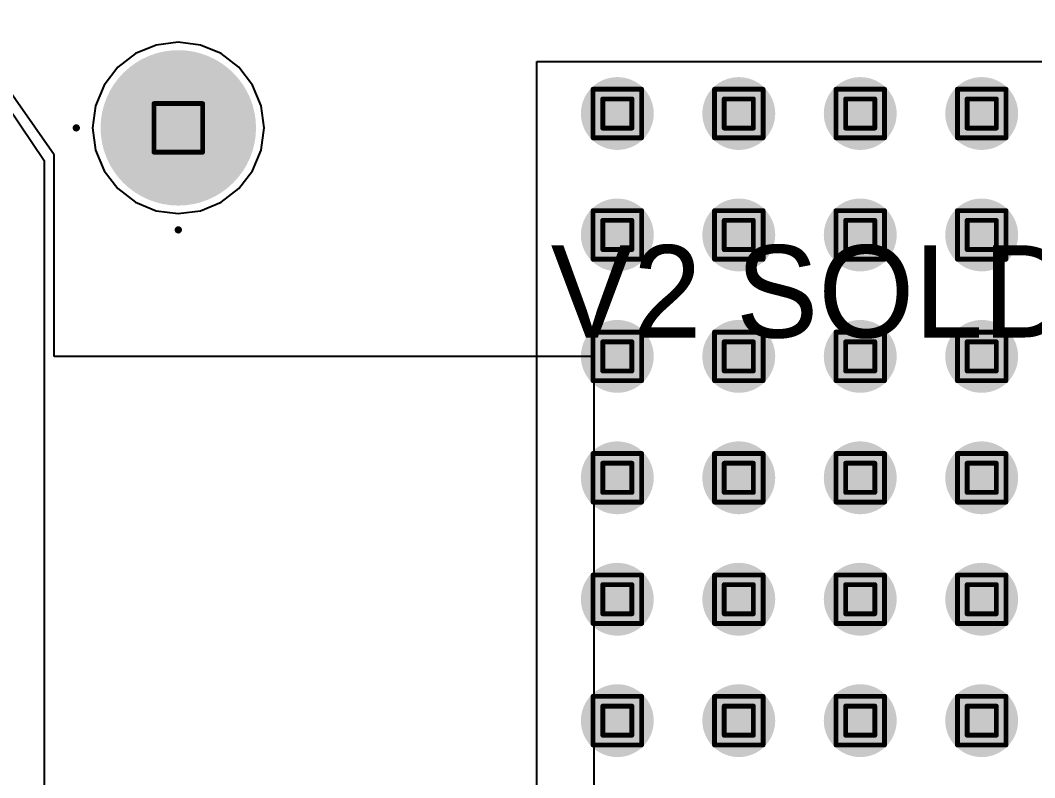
# Model space of a CAD drawing. Header units: millimetres. Extents: x -0.89 to 0.88, y -1.01 to 1.57.
# Drawn here: x 0.1979 to 0.6156, y -0.6426 to -0.3307 of the extents above; entities that cross this region are included whole.
import ezdxf

# ---------------------------------------------------------------- set-up
doc = ezdxf.new("R2010")
doc.units = ezdxf.units.MM
doc.header["$MEASUREMENT"] = 0
for name, color, linetype in [('BottomLayer', 5, 'Continuous'), ('DrillDrawing', 1, 'Continuous'), ('Mechanical9', 56, 'Continuous'), ('MultiLayer', 9, 'Continuous'), ('PadHoleLayer', 156, 'Continuous'), ('TopLayer', 1, 'Continuous'), ('TopOverlay', 2, 'Continuous'), ('TopSolder', 216, 'Continuous'), ('ViaHoleLayer', 16, 'Continuous')]:
    doc.layers.add(name, color=color, linetype=linetype)

msp = doc.modelspace()

# ---------------------------------------------------------------- linework, layer by layer
at = {"layer": 'BottomLayer'}
for p, q in [((0.25386, -0.3409), (0.24535, -0.34443)), ((0.263, -0.3397), (0.25386, -0.3409)), ((0.27214, -0.3409), (0.263, -0.3397)), ((0.28065, -0.34443), (0.27214, -0.3409)), ((0.24535, -0.34443), (0.23804, -0.35004)), ((0.28796, -0.35004), (0.28065, -0.34443)), ((0.23804, -0.35004), (0.23243, -0.35735)), ((0.29357, -0.35735), (0.28796, -0.35004)), ((0.23243, -0.35735), (0.2289, -0.36586)), ((0.2971, -0.36586), (0.29357, -0.35735)), ((0.2289, -0.36586), (0.2277, -0.375)), ((0.2983, -0.375), (0.2971, -0.36586)), ((0.2277, -0.375), (0.2289, -0.38414)), ((0.2971, -0.38414), (0.2983, -0.375)), ((0.2289, -0.38414), (0.23243, -0.39265)), ((0.29357, -0.39265), (0.2971, -0.38414)), ((0.23243, -0.39265), (0.23804, -0.39996)), ((0.28796, -0.39996), (0.29357, -0.39265)), ((0.23804, -0.39996), (0.24535, -0.40557)), ((0.28065, -0.40557), (0.28796, -0.39996)), ((0.24535, -0.40557), (0.25386, -0.4091)), ((0.25386, -0.4091), (0.263, -0.4103)), ((0.263, -0.4103), (0.27214, -0.4091)), ((0.27214, -0.4091), (0.28065, -0.40557))]:
    msp.add_line(p, q, dxfattribs=at)
for points, const_width in [([(0.247, -0.375, 1), (0.279, -0.375, 1)], 0.032), ([(0.43623, -0.36909, 1), (0.45123, -0.36909, 1)], 0.015), ([(0.48623, -0.36909, 1), (0.50123, -0.36909, 1)], 0.015), ([(0.53623, -0.36909, 1), (0.55123, -0.36909, 1)], 0.015), ([(0.58623, -0.36909, 1), (0.60123, -0.36909, 1)], 0.015), ([(0.43623, -0.41909, 1), (0.45123, -0.41909, 1)], 0.015), ([(0.48623, -0.41909, 1), (0.50123, -0.41909, 1)], 0.015), ([(0.53623, -0.41909, 1), (0.55123, -0.41909, 1)], 0.015), ([(0.58623, -0.41909, 1), (0.60123, -0.41909, 1)], 0.015), ([(0.43623, -0.46909, 1), (0.45123, -0.46909, 1)], 0.015), ([(0.48623, -0.46909, 1), (0.50123, -0.46909, 1)], 0.015), ([(0.53623, -0.46909, 1), (0.55123, -0.46909, 1)], 0.015), ([(0.58623, -0.46909, 1), (0.60123, -0.46909, 1)], 0.015), ([(0.43623, -0.51909, 1), (0.45123, -0.51909, 1)], 0.015), ([(0.48623, -0.51909, 1), (0.50123, -0.51909, 1)], 0.015), ([(0.53623, -0.51909, 1), (0.55123, -0.51909, 1)], 0.015), ([(0.58623, -0.51909, 1), (0.60123, -0.51909, 1)], 0.015), ([(0.43623, -0.56909, 1), (0.45123, -0.56909, 1)], 0.015), ([(0.48623, -0.56909, 1), (0.50123, -0.56909, 1)], 0.015), ([(0.53623, -0.56909, 1), (0.55123, -0.56909, 1)], 0.015), ([(0.58623, -0.56909, 1), (0.60123, -0.56909, 1)], 0.015), ([(0.43623, -0.61909, 1), (0.45123, -0.61909, 1)], 0.015), ([(0.48623, -0.61909, 1), (0.50123, -0.61909, 1)], 0.015), ([(0.53623, -0.61909, 1), (0.55123, -0.61909, 1)], 0.015), ([(0.58623, -0.61909, 1), (0.60123, -0.61909, 1)], 0.015)]:
    msp.add_lwpolyline(points, format="xyb", close=True, dxfattribs=dict(at, const_width=const_width))
at = {"layer": 'DrillDrawing', "const_width": 0.002}
for points in [[(0.43373, -0.35909), (0.45373, -0.35909)], [(0.43373, -0.37909), (0.43373, -0.35909)], [(0.45373, -0.37909), (0.45373, -0.35909)], [(0.48373, -0.35909), (0.50373, -0.35909)], [(0.48373, -0.37909), (0.48373, -0.35909)], [(0.50373, -0.37909), (0.50373, -0.35909)], [(0.53373, -0.35909), (0.55373, -0.35909)], [(0.53373, -0.37909), (0.53373, -0.35909)], [(0.55373, -0.37909), (0.55373, -0.35909)], [(0.58373, -0.35909), (0.60373, -0.35909)], [(0.58373, -0.37909), (0.58373, -0.35909)], [(0.60373, -0.37909), (0.60373, -0.35909)], [(0.43773, -0.36309), (0.44973, -0.36309)], [(0.43773, -0.37509), (0.43773, -0.36309)], [(0.44973, -0.37509), (0.44973, -0.36309)], [(0.48773, -0.36309), (0.49973, -0.36309)], [(0.48773, -0.37509), (0.48773, -0.36309)], [(0.49973, -0.37509), (0.49973, -0.36309)], [(0.53773, -0.36309), (0.54973, -0.36309)], [(0.53773, -0.37509), (0.53773, -0.36309)], [(0.54973, -0.37509), (0.54973, -0.36309)], [(0.58773, -0.36309), (0.59973, -0.36309)], [(0.58773, -0.37509), (0.58773, -0.36309)], [(0.59973, -0.37509), (0.59973, -0.36309)], [(0.253, -0.365), (0.273, -0.365)], [(0.253, -0.385), (0.253, -0.365)], [(0.273, -0.385), (0.273, -0.365)], [(0.43773, -0.37509), (0.44973, -0.37509)], [(0.48773, -0.37509), (0.49973, -0.37509)], [(0.53773, -0.37509), (0.54973, -0.37509)], [(0.58773, -0.37509), (0.59973, -0.37509)], [(0.43373, -0.37909), (0.45373, -0.37909)], [(0.48373, -0.37909), (0.50373, -0.37909)], [(0.53373, -0.37909), (0.55373, -0.37909)], [(0.58373, -0.37909), (0.60373, -0.37909)], [(0.253, -0.385), (0.273, -0.385)], [(0.43373, -0.40909), (0.45373, -0.40909)], [(0.43373, -0.42909), (0.43373, -0.40909)], [(0.45373, -0.42909), (0.45373, -0.40909)], [(0.48373, -0.40909), (0.50373, -0.40909)], [(0.48373, -0.42909), (0.48373, -0.40909)], [(0.50373, -0.42909), (0.50373, -0.40909)], [(0.53373, -0.40909), (0.55373, -0.40909)], [(0.53373, -0.42909), (0.53373, -0.40909)], [(0.55373, -0.42909), (0.55373, -0.40909)], [(0.58373, -0.40909), (0.60373, -0.40909)], [(0.58373, -0.42909), (0.58373, -0.40909)], [(0.60373, -0.42909), (0.60373, -0.40909)], [(0.43773, -0.41309), (0.44973, -0.41309)], [(0.43773, -0.42509), (0.43773, -0.41309)], [(0.44973, -0.42509), (0.44973, -0.41309)], [(0.48773, -0.41309), (0.49973, -0.41309)], [(0.48773, -0.42509), (0.48773, -0.41309)], [(0.49973, -0.42509), (0.49973, -0.41309)], [(0.53773, -0.41309), (0.54973, -0.41309)], [(0.53773, -0.42509), (0.53773, -0.41309)], [(0.54973, -0.42509), (0.54973, -0.41309)], [(0.58773, -0.41309), (0.59973, -0.41309)], [(0.58773, -0.42509), (0.58773, -0.41309)], [(0.59973, -0.42509), (0.59973, -0.41309)], [(0.43773, -0.42509), (0.44973, -0.42509)], [(0.48773, -0.42509), (0.49973, -0.42509)], [(0.53773, -0.42509), (0.54973, -0.42509)], [(0.58773, -0.42509), (0.59973, -0.42509)], [(0.43373, -0.42909), (0.45373, -0.42909)], [(0.48373, -0.42909), (0.50373, -0.42909)], [(0.53373, -0.42909), (0.55373, -0.42909)], [(0.58373, -0.42909), (0.60373, -0.42909)], [(0.43373, -0.45909), (0.45373, -0.45909)], [(0.43373, -0.47909), (0.43373, -0.45909)], [(0.45373, -0.47909), (0.45373, -0.45909)], [(0.48373, -0.45909), (0.50373, -0.45909)], [(0.48373, -0.47909), (0.48373, -0.45909)], [(0.50373, -0.47909), (0.50373, -0.45909)], [(0.53373, -0.45909), (0.55373, -0.45909)], [(0.53373, -0.47909), (0.53373, -0.45909)], [(0.55373, -0.47909), (0.55373, -0.45909)], [(0.58373, -0.45909), (0.60373, -0.45909)], [(0.58373, -0.47909), (0.58373, -0.45909)], [(0.60373, -0.47909), (0.60373, -0.45909)], [(0.43773, -0.46309), (0.44973, -0.46309)], [(0.43773, -0.47509), (0.43773, -0.46309)], [(0.44973, -0.47509), (0.44973, -0.46309)], [(0.48773, -0.46309), (0.49973, -0.46309)], [(0.48773, -0.47509), (0.48773, -0.46309)], [(0.49973, -0.47509), (0.49973, -0.46309)], [(0.53773, -0.46309), (0.54973, -0.46309)], [(0.53773, -0.47509), (0.53773, -0.46309)], [(0.54973, -0.47509), (0.54973, -0.46309)], [(0.58773, -0.46309), (0.59973, -0.46309)], [(0.58773, -0.47509), (0.58773, -0.46309)], [(0.59973, -0.47509), (0.59973, -0.46309)], [(0.43773, -0.47509), (0.44973, -0.47509)], [(0.48773, -0.47509), (0.49973, -0.47509)], [(0.53773, -0.47509), (0.54973, -0.47509)], [(0.58773, -0.47509), (0.59973, -0.47509)], [(0.43373, -0.47909), (0.45373, -0.47909)], [(0.48373, -0.47909), (0.50373, -0.47909)], [(0.53373, -0.47909), (0.55373, -0.47909)], [(0.58373, -0.47909), (0.60373, -0.47909)], [(0.43373, -0.50909), (0.45373, -0.50909)], [(0.43373, -0.52909), (0.43373, -0.50909)], [(0.45373, -0.52909), (0.45373, -0.50909)], [(0.48373, -0.50909), (0.50373, -0.50909)], [(0.48373, -0.52909), (0.48373, -0.50909)], [(0.50373, -0.52909), (0.50373, -0.50909)], [(0.53373, -0.50909), (0.55373, -0.50909)], [(0.53373, -0.52909), (0.53373, -0.50909)], [(0.55373, -0.52909), (0.55373, -0.50909)], [(0.58373, -0.50909), (0.60373, -0.50909)], [(0.58373, -0.52909), (0.58373, -0.50909)], [(0.60373, -0.52909), (0.60373, -0.50909)], [(0.43773, -0.51309), (0.44973, -0.51309)], [(0.43773, -0.52509), (0.43773, -0.51309)], [(0.44973, -0.52509), (0.44973, -0.51309)], [(0.48773, -0.51309), (0.49973, -0.51309)], [(0.48773, -0.52509), (0.48773, -0.51309)], [(0.49973, -0.52509), (0.49973, -0.51309)], [(0.53773, -0.51309), (0.54973, -0.51309)], [(0.53773, -0.52509), (0.53773, -0.51309)], [(0.54973, -0.52509), (0.54973, -0.51309)], [(0.58773, -0.51309), (0.59973, -0.51309)], [(0.58773, -0.52509), (0.58773, -0.51309)], [(0.59973, -0.52509), (0.59973, -0.51309)], [(0.43773, -0.52509), (0.44973, -0.52509)], [(0.48773, -0.52509), (0.49973, -0.52509)], [(0.53773, -0.52509), (0.54973, -0.52509)], [(0.58773, -0.52509), (0.59973, -0.52509)], [(0.43373, -0.52909), (0.45373, -0.52909)], [(0.48373, -0.52909), (0.50373, -0.52909)], [(0.53373, -0.52909), (0.55373, -0.52909)], [(0.58373, -0.52909), (0.60373, -0.52909)], [(0.43373, -0.55909), (0.45373, -0.55909)], [(0.43373, -0.57909), (0.43373, -0.55909)], [(0.45373, -0.57909), (0.45373, -0.55909)], [(0.48373, -0.55909), (0.50373, -0.55909)], [(0.48373, -0.57909), (0.48373, -0.55909)], [(0.50373, -0.57909), (0.50373, -0.55909)], [(0.53373, -0.55909), (0.55373, -0.55909)], [(0.53373, -0.57909), (0.53373, -0.55909)], [(0.55373, -0.57909), (0.55373, -0.55909)], [(0.58373, -0.55909), (0.60373, -0.55909)], [(0.58373, -0.57909), (0.58373, -0.55909)], [(0.60373, -0.57909), (0.60373, -0.55909)], [(0.43773, -0.56309), (0.44973, -0.56309)], [(0.43773, -0.57509), (0.43773, -0.56309)], [(0.44973, -0.57509), (0.44973, -0.56309)], [(0.48773, -0.56309), (0.49973, -0.56309)], [(0.48773, -0.57509), (0.48773, -0.56309)], [(0.49973, -0.57509), (0.49973, -0.56309)], [(0.53773, -0.56309), (0.54973, -0.56309)], [(0.53773, -0.57509), (0.53773, -0.56309)], [(0.54973, -0.57509), (0.54973, -0.56309)], [(0.58773, -0.56309), (0.59973, -0.56309)], [(0.58773, -0.57509), (0.58773, -0.56309)], [(0.59973, -0.57509), (0.59973, -0.56309)], [(0.43773, -0.57509), (0.44973, -0.57509)], [(0.48773, -0.57509), (0.49973, -0.57509)], [(0.53773, -0.57509), (0.54973, -0.57509)], [(0.58773, -0.57509), (0.59973, -0.57509)], [(0.43373, -0.57909), (0.45373, -0.57909)], [(0.48373, -0.57909), (0.50373, -0.57909)], [(0.53373, -0.57909), (0.55373, -0.57909)], [(0.58373, -0.57909), (0.60373, -0.57909)], [(0.43373, -0.60909), (0.45373, -0.60909)], [(0.43373, -0.62909), (0.43373, -0.60909)], [(0.45373, -0.62909), (0.45373, -0.60909)], [(0.48373, -0.60909), (0.50373, -0.60909)], [(0.48373, -0.62909), (0.48373, -0.60909)], [(0.50373, -0.62909), (0.50373, -0.60909)], [(0.53373, -0.60909), (0.55373, -0.60909)], [(0.53373, -0.62909), (0.53373, -0.60909)], [(0.55373, -0.62909), (0.55373, -0.60909)], [(0.58373, -0.60909), (0.60373, -0.60909)], [(0.58373, -0.62909), (0.58373, -0.60909)], [(0.60373, -0.62909), (0.60373, -0.60909)], [(0.43773, -0.61309), (0.44973, -0.61309)], [(0.43773, -0.62509), (0.43773, -0.61309)], [(0.44973, -0.62509), (0.44973, -0.61309)], [(0.48773, -0.61309), (0.49973, -0.61309)], [(0.48773, -0.62509), (0.48773, -0.61309)], [(0.49973, -0.62509), (0.49973, -0.61309)], [(0.53773, -0.61309), (0.54973, -0.61309)], [(0.53773, -0.62509), (0.53773, -0.61309)], [(0.54973, -0.62509), (0.54973, -0.61309)], [(0.58773, -0.61309), (0.59973, -0.61309)], [(0.58773, -0.62509), (0.58773, -0.61309)], [(0.59973, -0.62509), (0.59973, -0.61309)], [(0.43773, -0.62509), (0.44973, -0.62509)], [(0.48773, -0.62509), (0.49973, -0.62509)], [(0.53773, -0.62509), (0.54973, -0.62509)], [(0.58773, -0.62509), (0.59973, -0.62509)], [(0.43373, -0.62909), (0.45373, -0.62909)], [(0.48373, -0.62909), (0.50373, -0.62909)], [(0.53373, -0.62909), (0.55373, -0.62909)], [(0.58373, -0.62909), (0.60373, -0.62909)]]:
    msp.add_lwpolyline(points, dxfattribs=at)
at = {"layer": 'DrillDrawing', "const_width": 0.001}
for points in [[(0.43323, -0.35909, 1), (0.43423, -0.35909, 1)], [(0.43323, -0.35909, 1), (0.43423, -0.35909, 1)], [(0.45323, -0.35909, 1), (0.45423, -0.35909, 1)], [(0.45323, -0.35909, 1), (0.45423, -0.35909, 1)], [(0.48323, -0.35909, 1), (0.48423, -0.35909, 1)], [(0.48323, -0.35909, 1), (0.48423, -0.35909, 1)], [(0.50323, -0.35909, 1), (0.50423, -0.35909, 1)], [(0.50323, -0.35909, 1), (0.50423, -0.35909, 1)], [(0.53323, -0.35909, 1), (0.53423, -0.35909, 1)], [(0.53323, -0.35909, 1), (0.53423, -0.35909, 1)], [(0.55323, -0.35909, 1), (0.55423, -0.35909, 1)], [(0.55323, -0.35909, 1), (0.55423, -0.35909, 1)], [(0.58323, -0.35909, 1), (0.58423, -0.35909, 1)], [(0.58323, -0.35909, 1), (0.58423, -0.35909, 1)], [(0.60323, -0.35909, 1), (0.60423, -0.35909, 1)], [(0.60323, -0.35909, 1), (0.60423, -0.35909, 1)], [(0.43723, -0.36309, 1), (0.43823, -0.36309, 1)], [(0.43723, -0.36309, 1), (0.43823, -0.36309, 1)], [(0.44923, -0.36309, 1), (0.45023, -0.36309, 1)], [(0.44923, -0.36309, 1), (0.45023, -0.36309, 1)], [(0.48723, -0.36309, 1), (0.48823, -0.36309, 1)], [(0.48723, -0.36309, 1), (0.48823, -0.36309, 1)], [(0.49923, -0.36309, 1), (0.50023, -0.36309, 1)], [(0.49923, -0.36309, 1), (0.50023, -0.36309, 1)], [(0.53723, -0.36309, 1), (0.53823, -0.36309, 1)], [(0.53723, -0.36309, 1), (0.53823, -0.36309, 1)], [(0.54923, -0.36309, 1), (0.55023, -0.36309, 1)], [(0.54923, -0.36309, 1), (0.55023, -0.36309, 1)], [(0.58723, -0.36309, 1), (0.58823, -0.36309, 1)], [(0.58723, -0.36309, 1), (0.58823, -0.36309, 1)], [(0.59923, -0.36309, 1), (0.60023, -0.36309, 1)], [(0.59923, -0.36309, 1), (0.60023, -0.36309, 1)], [(0.2525, -0.365, 1), (0.2535, -0.365, 1)], [(0.2525, -0.365, 1), (0.2535, -0.365, 1)], [(0.2725, -0.365, 1), (0.2735, -0.365, 1)], [(0.2725, -0.365, 1), (0.2735, -0.365, 1)], [(0.43723, -0.37509, 1), (0.43823, -0.37509, 1)], [(0.43723, -0.37509, 1), (0.43823, -0.37509, 1)], [(0.44923, -0.37509, 1), (0.45023, -0.37509, 1)], [(0.44923, -0.37509, 1), (0.45023, -0.37509, 1)], [(0.48723, -0.37509, 1), (0.48823, -0.37509, 1)], [(0.48723, -0.37509, 1), (0.48823, -0.37509, 1)], [(0.49923, -0.37509, 1), (0.50023, -0.37509, 1)], [(0.49923, -0.37509, 1), (0.50023, -0.37509, 1)], [(0.53723, -0.37509, 1), (0.53823, -0.37509, 1)], [(0.53723, -0.37509, 1), (0.53823, -0.37509, 1)], [(0.54923, -0.37509, 1), (0.55023, -0.37509, 1)], [(0.54923, -0.37509, 1), (0.55023, -0.37509, 1)], [(0.58723, -0.37509, 1), (0.58823, -0.37509, 1)], [(0.58723, -0.37509, 1), (0.58823, -0.37509, 1)], [(0.59923, -0.37509, 1), (0.60023, -0.37509, 1)], [(0.59923, -0.37509, 1), (0.60023, -0.37509, 1)], [(0.43323, -0.37909, 1), (0.43423, -0.37909, 1)], [(0.43323, -0.37909, 1), (0.43423, -0.37909, 1)], [(0.45323, -0.37909, 1), (0.45423, -0.37909, 1)], [(0.45323, -0.37909, 1), (0.45423, -0.37909, 1)], [(0.48323, -0.37909, 1), (0.48423, -0.37909, 1)], [(0.48323, -0.37909, 1), (0.48423, -0.37909, 1)], [(0.50323, -0.37909, 1), (0.50423, -0.37909, 1)], [(0.50323, -0.37909, 1), (0.50423, -0.37909, 1)], [(0.53323, -0.37909, 1), (0.53423, -0.37909, 1)], [(0.53323, -0.37909, 1), (0.53423, -0.37909, 1)], [(0.55323, -0.37909, 1), (0.55423, -0.37909, 1)], [(0.55323, -0.37909, 1), (0.55423, -0.37909, 1)], [(0.58323, -0.37909, 1), (0.58423, -0.37909, 1)], [(0.58323, -0.37909, 1), (0.58423, -0.37909, 1)], [(0.60323, -0.37909, 1), (0.60423, -0.37909, 1)], [(0.60323, -0.37909, 1), (0.60423, -0.37909, 1)], [(0.2525, -0.385, 1), (0.2535, -0.385, 1)], [(0.2525, -0.385, 1), (0.2535, -0.385, 1)], [(0.2725, -0.385, 1), (0.2735, -0.385, 1)], [(0.2725, -0.385, 1), (0.2735, -0.385, 1)], [(0.43323, -0.40909, 1), (0.43423, -0.40909, 1)], [(0.43323, -0.40909, 1), (0.43423, -0.40909, 1)], [(0.45323, -0.40909, 1), (0.45423, -0.40909, 1)], [(0.45323, -0.40909, 1), (0.45423, -0.40909, 1)], [(0.48323, -0.40909, 1), (0.48423, -0.40909, 1)], [(0.48323, -0.40909, 1), (0.48423, -0.40909, 1)], [(0.50323, -0.40909, 1), (0.50423, -0.40909, 1)], [(0.50323, -0.40909, 1), (0.50423, -0.40909, 1)], [(0.53323, -0.40909, 1), (0.53423, -0.40909, 1)], [(0.53323, -0.40909, 1), (0.53423, -0.40909, 1)], [(0.55323, -0.40909, 1), (0.55423, -0.40909, 1)], [(0.55323, -0.40909, 1), (0.55423, -0.40909, 1)], [(0.58323, -0.40909, 1), (0.58423, -0.40909, 1)], [(0.58323, -0.40909, 1), (0.58423, -0.40909, 1)], [(0.60323, -0.40909, 1), (0.60423, -0.40909, 1)], [(0.60323, -0.40909, 1), (0.60423, -0.40909, 1)], [(0.43723, -0.41309, 1), (0.43823, -0.41309, 1)], [(0.43723, -0.41309, 1), (0.43823, -0.41309, 1)], [(0.44923, -0.41309, 1), (0.45023, -0.41309, 1)], [(0.44923, -0.41309, 1), (0.45023, -0.41309, 1)], [(0.48723, -0.41309, 1), (0.48823, -0.41309, 1)], [(0.48723, -0.41309, 1), (0.48823, -0.41309, 1)], [(0.49923, -0.41309, 1), (0.50023, -0.41309, 1)], [(0.49923, -0.41309, 1), (0.50023, -0.41309, 1)], [(0.53723, -0.41309, 1), (0.53823, -0.41309, 1)], [(0.53723, -0.41309, 1), (0.53823, -0.41309, 1)], [(0.54923, -0.41309, 1), (0.55023, -0.41309, 1)], [(0.54923, -0.41309, 1), (0.55023, -0.41309, 1)], [(0.58723, -0.41309, 1), (0.58823, -0.41309, 1)], [(0.58723, -0.41309, 1), (0.58823, -0.41309, 1)], [(0.59923, -0.41309, 1), (0.60023, -0.41309, 1)], [(0.59923, -0.41309, 1), (0.60023, -0.41309, 1)], [(0.43723, -0.42509, 1), (0.43823, -0.42509, 1)], [(0.43723, -0.42509, 1), (0.43823, -0.42509, 1)], [(0.44923, -0.42509, 1), (0.45023, -0.42509, 1)], [(0.44923, -0.42509, 1), (0.45023, -0.42509, 1)], [(0.48723, -0.42509, 1), (0.48823, -0.42509, 1)], [(0.48723, -0.42509, 1), (0.48823, -0.42509, 1)], [(0.49923, -0.42509, 1), (0.50023, -0.42509, 1)], [(0.49923, -0.42509, 1), (0.50023, -0.42509, 1)], [(0.53723, -0.42509, 1), (0.53823, -0.42509, 1)], [(0.53723, -0.42509, 1), (0.53823, -0.42509, 1)], [(0.54923, -0.42509, 1), (0.55023, -0.42509, 1)], [(0.54923, -0.42509, 1), (0.55023, -0.42509, 1)], [(0.58723, -0.42509, 1), (0.58823, -0.42509, 1)], [(0.58723, -0.42509, 1), (0.58823, -0.42509, 1)], [(0.59923, -0.42509, 1), (0.60023, -0.42509, 1)], [(0.59923, -0.42509, 1), (0.60023, -0.42509, 1)], [(0.43323, -0.42909, 1), (0.43423, -0.42909, 1)], [(0.43323, -0.42909, 1), (0.43423, -0.42909, 1)], [(0.45323, -0.42909, 1), (0.45423, -0.42909, 1)], [(0.45323, -0.42909, 1), (0.45423, -0.42909, 1)], [(0.48323, -0.42909, 1), (0.48423, -0.42909, 1)], [(0.48323, -0.42909, 1), (0.48423, -0.42909, 1)], [(0.50323, -0.42909, 1), (0.50423, -0.42909, 1)], [(0.50323, -0.42909, 1), (0.50423, -0.42909, 1)], [(0.53323, -0.42909, 1), (0.53423, -0.42909, 1)], [(0.53323, -0.42909, 1), (0.53423, -0.42909, 1)], [(0.55323, -0.42909, 1), (0.55423, -0.42909, 1)], [(0.55323, -0.42909, 1), (0.55423, -0.42909, 1)], [(0.58323, -0.42909, 1), (0.58423, -0.42909, 1)], [(0.58323, -0.42909, 1), (0.58423, -0.42909, 1)], [(0.60323, -0.42909, 1), (0.60423, -0.42909, 1)], [(0.60323, -0.42909, 1), (0.60423, -0.42909, 1)], [(0.43323, -0.45909, 1), (0.43423, -0.45909, 1)], [(0.43323, -0.45909, 1), (0.43423, -0.45909, 1)], [(0.45323, -0.45909, 1), (0.45423, -0.45909, 1)], [(0.45323, -0.45909, 1), (0.45423, -0.45909, 1)], [(0.48323, -0.45909, 1), (0.48423, -0.45909, 1)], [(0.48323, -0.45909, 1), (0.48423, -0.45909, 1)], [(0.50323, -0.45909, 1), (0.50423, -0.45909, 1)], [(0.50323, -0.45909, 1), (0.50423, -0.45909, 1)], [(0.53323, -0.45909, 1), (0.53423, -0.45909, 1)], [(0.53323, -0.45909, 1), (0.53423, -0.45909, 1)], [(0.55323, -0.45909, 1), (0.55423, -0.45909, 1)], [(0.55323, -0.45909, 1), (0.55423, -0.45909, 1)], [(0.58323, -0.45909, 1), (0.58423, -0.45909, 1)], [(0.58323, -0.45909, 1), (0.58423, -0.45909, 1)], [(0.60323, -0.45909, 1), (0.60423, -0.45909, 1)], [(0.60323, -0.45909, 1), (0.60423, -0.45909, 1)], [(0.43723, -0.46309, 1), (0.43823, -0.46309, 1)], [(0.43723, -0.46309, 1), (0.43823, -0.46309, 1)], [(0.44923, -0.46309, 1), (0.45023, -0.46309, 1)], [(0.44923, -0.46309, 1), (0.45023, -0.46309, 1)], [(0.48723, -0.46309, 1), (0.48823, -0.46309, 1)], [(0.48723, -0.46309, 1), (0.48823, -0.46309, 1)], [(0.49923, -0.46309, 1), (0.50023, -0.46309, 1)], [(0.49923, -0.46309, 1), (0.50023, -0.46309, 1)], [(0.53723, -0.46309, 1), (0.53823, -0.46309, 1)], [(0.53723, -0.46309, 1), (0.53823, -0.46309, 1)], [(0.54923, -0.46309, 1), (0.55023, -0.46309, 1)], [(0.54923, -0.46309, 1), (0.55023, -0.46309, 1)], [(0.58723, -0.46309, 1), (0.58823, -0.46309, 1)], [(0.58723, -0.46309, 1), (0.58823, -0.46309, 1)], [(0.59923, -0.46309, 1), (0.60023, -0.46309, 1)], [(0.59923, -0.46309, 1), (0.60023, -0.46309, 1)], [(0.43723, -0.47509, 1), (0.43823, -0.47509, 1)], [(0.43723, -0.47509, 1), (0.43823, -0.47509, 1)], [(0.44923, -0.47509, 1), (0.45023, -0.47509, 1)], [(0.44923, -0.47509, 1), (0.45023, -0.47509, 1)], [(0.48723, -0.47509, 1), (0.48823, -0.47509, 1)], [(0.48723, -0.47509, 1), (0.48823, -0.47509, 1)], [(0.49923, -0.47509, 1), (0.50023, -0.47509, 1)], [(0.49923, -0.47509, 1), (0.50023, -0.47509, 1)], [(0.53723, -0.47509, 1), (0.53823, -0.47509, 1)], [(0.53723, -0.47509, 1), (0.53823, -0.47509, 1)], [(0.54923, -0.47509, 1), (0.55023, -0.47509, 1)], [(0.54923, -0.47509, 1), (0.55023, -0.47509, 1)], [(0.58723, -0.47509, 1), (0.58823, -0.47509, 1)], [(0.58723, -0.47509, 1), (0.58823, -0.47509, 1)], [(0.59923, -0.47509, 1), (0.60023, -0.47509, 1)], [(0.59923, -0.47509, 1), (0.60023, -0.47509, 1)], [(0.43323, -0.47909, 1), (0.43423, -0.47909, 1)], [(0.43323, -0.47909, 1), (0.43423, -0.47909, 1)], [(0.45323, -0.47909, 1), (0.45423, -0.47909, 1)], [(0.45323, -0.47909, 1), (0.45423, -0.47909, 1)], [(0.48323, -0.47909, 1), (0.48423, -0.47909, 1)], [(0.48323, -0.47909, 1), (0.48423, -0.47909, 1)], [(0.50323, -0.47909, 1), (0.50423, -0.47909, 1)], [(0.50323, -0.47909, 1), (0.50423, -0.47909, 1)], [(0.53323, -0.47909, 1), (0.53423, -0.47909, 1)], [(0.53323, -0.47909, 1), (0.53423, -0.47909, 1)], [(0.55323, -0.47909, 1), (0.55423, -0.47909, 1)], [(0.55323, -0.47909, 1), (0.55423, -0.47909, 1)], [(0.58323, -0.47909, 1), (0.58423, -0.47909, 1)], [(0.58323, -0.47909, 1), (0.58423, -0.47909, 1)], [(0.60323, -0.47909, 1), (0.60423, -0.47909, 1)], [(0.60323, -0.47909, 1), (0.60423, -0.47909, 1)], [(0.43323, -0.50909, 1), (0.43423, -0.50909, 1)], [(0.43323, -0.50909, 1), (0.43423, -0.50909, 1)], [(0.45323, -0.50909, 1), (0.45423, -0.50909, 1)], [(0.45323, -0.50909, 1), (0.45423, -0.50909, 1)], [(0.48323, -0.50909, 1), (0.48423, -0.50909, 1)], [(0.48323, -0.50909, 1), (0.48423, -0.50909, 1)], [(0.50323, -0.50909, 1), (0.50423, -0.50909, 1)], [(0.50323, -0.50909, 1), (0.50423, -0.50909, 1)], [(0.53323, -0.50909, 1), (0.53423, -0.50909, 1)], [(0.53323, -0.50909, 1), (0.53423, -0.50909, 1)], [(0.55323, -0.50909, 1), (0.55423, -0.50909, 1)], [(0.55323, -0.50909, 1), (0.55423, -0.50909, 1)], [(0.58323, -0.50909, 1), (0.58423, -0.50909, 1)], [(0.58323, -0.50909, 1), (0.58423, -0.50909, 1)], [(0.60323, -0.50909, 1), (0.60423, -0.50909, 1)], [(0.60323, -0.50909, 1), (0.60423, -0.50909, 1)], [(0.43723, -0.51309, 1), (0.43823, -0.51309, 1)], [(0.43723, -0.51309, 1), (0.43823, -0.51309, 1)], [(0.44923, -0.51309, 1), (0.45023, -0.51309, 1)], [(0.44923, -0.51309, 1), (0.45023, -0.51309, 1)], [(0.48723, -0.51309, 1), (0.48823, -0.51309, 1)], [(0.48723, -0.51309, 1), (0.48823, -0.51309, 1)], [(0.49923, -0.51309, 1), (0.50023, -0.51309, 1)], [(0.49923, -0.51309, 1), (0.50023, -0.51309, 1)], [(0.53723, -0.51309, 1), (0.53823, -0.51309, 1)], [(0.53723, -0.51309, 1), (0.53823, -0.51309, 1)], [(0.54923, -0.51309, 1), (0.55023, -0.51309, 1)], [(0.54923, -0.51309, 1), (0.55023, -0.51309, 1)], [(0.58723, -0.51309, 1), (0.58823, -0.51309, 1)], [(0.58723, -0.51309, 1), (0.58823, -0.51309, 1)], [(0.59923, -0.51309, 1), (0.60023, -0.51309, 1)], [(0.59923, -0.51309, 1), (0.60023, -0.51309, 1)], [(0.43723, -0.52509, 1), (0.43823, -0.52509, 1)], [(0.43723, -0.52509, 1), (0.43823, -0.52509, 1)], [(0.44923, -0.52509, 1), (0.45023, -0.52509, 1)], [(0.44923, -0.52509, 1), (0.45023, -0.52509, 1)], [(0.48723, -0.52509, 1), (0.48823, -0.52509, 1)], [(0.48723, -0.52509, 1), (0.48823, -0.52509, 1)], [(0.49923, -0.52509, 1), (0.50023, -0.52509, 1)], [(0.49923, -0.52509, 1), (0.50023, -0.52509, 1)], [(0.53723, -0.52509, 1), (0.53823, -0.52509, 1)], [(0.53723, -0.52509, 1), (0.53823, -0.52509, 1)], [(0.54923, -0.52509, 1), (0.55023, -0.52509, 1)], [(0.54923, -0.52509, 1), (0.55023, -0.52509, 1)], [(0.58723, -0.52509, 1), (0.58823, -0.52509, 1)], [(0.58723, -0.52509, 1), (0.58823, -0.52509, 1)], [(0.59923, -0.52509, 1), (0.60023, -0.52509, 1)], [(0.59923, -0.52509, 1), (0.60023, -0.52509, 1)], [(0.43323, -0.52909, 1), (0.43423, -0.52909, 1)], [(0.43323, -0.52909, 1), (0.43423, -0.52909, 1)], [(0.45323, -0.52909, 1), (0.45423, -0.52909, 1)], [(0.45323, -0.52909, 1), (0.45423, -0.52909, 1)], [(0.48323, -0.52909, 1), (0.48423, -0.52909, 1)], [(0.48323, -0.52909, 1), (0.48423, -0.52909, 1)], [(0.50323, -0.52909, 1), (0.50423, -0.52909, 1)], [(0.50323, -0.52909, 1), (0.50423, -0.52909, 1)], [(0.53323, -0.52909, 1), (0.53423, -0.52909, 1)], [(0.53323, -0.52909, 1), (0.53423, -0.52909, 1)], [(0.55323, -0.52909, 1), (0.55423, -0.52909, 1)], [(0.55323, -0.52909, 1), (0.55423, -0.52909, 1)], [(0.58323, -0.52909, 1), (0.58423, -0.52909, 1)], [(0.58323, -0.52909, 1), (0.58423, -0.52909, 1)], [(0.60323, -0.52909, 1), (0.60423, -0.52909, 1)], [(0.60323, -0.52909, 1), (0.60423, -0.52909, 1)], [(0.43323, -0.55909, 1), (0.43423, -0.55909, 1)], [(0.43323, -0.55909, 1), (0.43423, -0.55909, 1)], [(0.45323, -0.55909, 1), (0.45423, -0.55909, 1)], [(0.45323, -0.55909, 1), (0.45423, -0.55909, 1)], [(0.48323, -0.55909, 1), (0.48423, -0.55909, 1)], [(0.48323, -0.55909, 1), (0.48423, -0.55909, 1)], [(0.50323, -0.55909, 1), (0.50423, -0.55909, 1)], [(0.50323, -0.55909, 1), (0.50423, -0.55909, 1)], [(0.53323, -0.55909, 1), (0.53423, -0.55909, 1)], [(0.53323, -0.55909, 1), (0.53423, -0.55909, 1)], [(0.55323, -0.55909, 1), (0.55423, -0.55909, 1)], [(0.55323, -0.55909, 1), (0.55423, -0.55909, 1)], [(0.58323, -0.55909, 1), (0.58423, -0.55909, 1)], [(0.58323, -0.55909, 1), (0.58423, -0.55909, 1)], [(0.60323, -0.55909, 1), (0.60423, -0.55909, 1)], [(0.60323, -0.55909, 1), (0.60423, -0.55909, 1)], [(0.43723, -0.56309, 1), (0.43823, -0.56309, 1)], [(0.43723, -0.56309, 1), (0.43823, -0.56309, 1)], [(0.44923, -0.56309, 1), (0.45023, -0.56309, 1)], [(0.44923, -0.56309, 1), (0.45023, -0.56309, 1)], [(0.48723, -0.56309, 1), (0.48823, -0.56309, 1)], [(0.48723, -0.56309, 1), (0.48823, -0.56309, 1)], [(0.49923, -0.56309, 1), (0.50023, -0.56309, 1)], [(0.49923, -0.56309, 1), (0.50023, -0.56309, 1)], [(0.53723, -0.56309, 1), (0.53823, -0.56309, 1)], [(0.53723, -0.56309, 1), (0.53823, -0.56309, 1)], [(0.54923, -0.56309, 1), (0.55023, -0.56309, 1)], [(0.54923, -0.56309, 1), (0.55023, -0.56309, 1)], [(0.58723, -0.56309, 1), (0.58823, -0.56309, 1)], [(0.58723, -0.56309, 1), (0.58823, -0.56309, 1)], [(0.59923, -0.56309, 1), (0.60023, -0.56309, 1)], [(0.59923, -0.56309, 1), (0.60023, -0.56309, 1)], [(0.43723, -0.57509, 1), (0.43823, -0.57509, 1)], [(0.43723, -0.57509, 1), (0.43823, -0.57509, 1)], [(0.44923, -0.57509, 1), (0.45023, -0.57509, 1)], [(0.44923, -0.57509, 1), (0.45023, -0.57509, 1)], [(0.48723, -0.57509, 1), (0.48823, -0.57509, 1)], [(0.48723, -0.57509, 1), (0.48823, -0.57509, 1)], [(0.49923, -0.57509, 1), (0.50023, -0.57509, 1)], [(0.49923, -0.57509, 1), (0.50023, -0.57509, 1)], [(0.53723, -0.57509, 1), (0.53823, -0.57509, 1)], [(0.53723, -0.57509, 1), (0.53823, -0.57509, 1)], [(0.54923, -0.57509, 1), (0.55023, -0.57509, 1)], [(0.54923, -0.57509, 1), (0.55023, -0.57509, 1)], [(0.58723, -0.57509, 1), (0.58823, -0.57509, 1)], [(0.58723, -0.57509, 1), (0.58823, -0.57509, 1)], [(0.59923, -0.57509, 1), (0.60023, -0.57509, 1)], [(0.59923, -0.57509, 1), (0.60023, -0.57509, 1)], [(0.43323, -0.57909, 1), (0.43423, -0.57909, 1)], [(0.43323, -0.57909, 1), (0.43423, -0.57909, 1)], [(0.45323, -0.57909, 1), (0.45423, -0.57909, 1)], [(0.45323, -0.57909, 1), (0.45423, -0.57909, 1)], [(0.48323, -0.57909, 1), (0.48423, -0.57909, 1)], [(0.48323, -0.57909, 1), (0.48423, -0.57909, 1)], [(0.50323, -0.57909, 1), (0.50423, -0.57909, 1)], [(0.50323, -0.57909, 1), (0.50423, -0.57909, 1)], [(0.53323, -0.57909, 1), (0.53423, -0.57909, 1)], [(0.53323, -0.57909, 1), (0.53423, -0.57909, 1)], [(0.55323, -0.57909, 1), (0.55423, -0.57909, 1)], [(0.55323, -0.57909, 1), (0.55423, -0.57909, 1)], [(0.58323, -0.57909, 1), (0.58423, -0.57909, 1)], [(0.58323, -0.57909, 1), (0.58423, -0.57909, 1)], [(0.60323, -0.57909, 1), (0.60423, -0.57909, 1)], [(0.60323, -0.57909, 1), (0.60423, -0.57909, 1)], [(0.43323, -0.60909, 1), (0.43423, -0.60909, 1)], [(0.43323, -0.60909, 1), (0.43423, -0.60909, 1)], [(0.45323, -0.60909, 1), (0.45423, -0.60909, 1)], [(0.45323, -0.60909, 1), (0.45423, -0.60909, 1)], [(0.48323, -0.60909, 1), (0.48423, -0.60909, 1)], [(0.48323, -0.60909, 1), (0.48423, -0.60909, 1)], [(0.50323, -0.60909, 1), (0.50423, -0.60909, 1)], [(0.50323, -0.60909, 1), (0.50423, -0.60909, 1)], [(0.53323, -0.60909, 1), (0.53423, -0.60909, 1)], [(0.53323, -0.60909, 1), (0.53423, -0.60909, 1)], [(0.55323, -0.60909, 1), (0.55423, -0.60909, 1)], [(0.55323, -0.60909, 1), (0.55423, -0.60909, 1)], [(0.58323, -0.60909, 1), (0.58423, -0.60909, 1)], [(0.58323, -0.60909, 1), (0.58423, -0.60909, 1)], [(0.60323, -0.60909, 1), (0.60423, -0.60909, 1)], [(0.60323, -0.60909, 1), (0.60423, -0.60909, 1)], [(0.43723, -0.61309, 1), (0.43823, -0.61309, 1)], [(0.43723, -0.61309, 1), (0.43823, -0.61309, 1)], [(0.44923, -0.61309, 1), (0.45023, -0.61309, 1)], [(0.44923, -0.61309, 1), (0.45023, -0.61309, 1)], [(0.48723, -0.61309, 1), (0.48823, -0.61309, 1)], [(0.48723, -0.61309, 1), (0.48823, -0.61309, 1)], [(0.49923, -0.61309, 1), (0.50023, -0.61309, 1)], [(0.49923, -0.61309, 1), (0.50023, -0.61309, 1)], [(0.53723, -0.61309, 1), (0.53823, -0.61309, 1)], [(0.53723, -0.61309, 1), (0.53823, -0.61309, 1)], [(0.54923, -0.61309, 1), (0.55023, -0.61309, 1)], [(0.54923, -0.61309, 1), (0.55023, -0.61309, 1)], [(0.58723, -0.61309, 1), (0.58823, -0.61309, 1)], [(0.58723, -0.61309, 1), (0.58823, -0.61309, 1)], [(0.59923, -0.61309, 1), (0.60023, -0.61309, 1)], [(0.59923, -0.61309, 1), (0.60023, -0.61309, 1)], [(0.43723, -0.62509, 1), (0.43823, -0.62509, 1)], [(0.43723, -0.62509, 1), (0.43823, -0.62509, 1)], [(0.44923, -0.62509, 1), (0.45023, -0.62509, 1)], [(0.44923, -0.62509, 1), (0.45023, -0.62509, 1)], [(0.48723, -0.62509, 1), (0.48823, -0.62509, 1)], [(0.48723, -0.62509, 1), (0.48823, -0.62509, 1)], [(0.49923, -0.62509, 1), (0.50023, -0.62509, 1)], [(0.49923, -0.62509, 1), (0.50023, -0.62509, 1)], [(0.53723, -0.62509, 1), (0.53823, -0.62509, 1)], [(0.53723, -0.62509, 1), (0.53823, -0.62509, 1)], [(0.54923, -0.62509, 1), (0.55023, -0.62509, 1)], [(0.54923, -0.62509, 1), (0.55023, -0.62509, 1)], [(0.58723, -0.62509, 1), (0.58823, -0.62509, 1)], [(0.58723, -0.62509, 1), (0.58823, -0.62509, 1)], [(0.59923, -0.62509, 1), (0.60023, -0.62509, 1)], [(0.59923, -0.62509, 1), (0.60023, -0.62509, 1)], [(0.43323, -0.62909, 1), (0.43423, -0.62909, 1)], [(0.43323, -0.62909, 1), (0.43423, -0.62909, 1)], [(0.45323, -0.62909, 1), (0.45423, -0.62909, 1)], [(0.45323, -0.62909, 1), (0.45423, -0.62909, 1)], [(0.48323, -0.62909, 1), (0.48423, -0.62909, 1)], [(0.48323, -0.62909, 1), (0.48423, -0.62909, 1)], [(0.50323, -0.62909, 1), (0.50423, -0.62909, 1)], [(0.50323, -0.62909, 1), (0.50423, -0.62909, 1)], [(0.53323, -0.62909, 1), (0.53423, -0.62909, 1)], [(0.53323, -0.62909, 1), (0.53423, -0.62909, 1)], [(0.55323, -0.62909, 1), (0.55423, -0.62909, 1)], [(0.55323, -0.62909, 1), (0.55423, -0.62909, 1)], [(0.58323, -0.62909, 1), (0.58423, -0.62909, 1)], [(0.58323, -0.62909, 1), (0.58423, -0.62909, 1)], [(0.60323, -0.62909, 1), (0.60423, -0.62909, 1)], [(0.60323, -0.62909, 1), (0.60423, -0.62909, 1)]]:
    msp.add_lwpolyline(points, format="xyb", close=True, dxfattribs=at)
at = {"layer": 'Mechanical9', "const_width": 0.0015}
for points in [[(0.22025, -0.375, 1), (0.22175, -0.375, 1)], [(0.26225, -0.417, 1), (0.26375, -0.417, 1)]]:
    msp.add_lwpolyline(points, format="xyb", close=True, dxfattribs=at)
at = {"layer": 'MultiLayer'}
for points, const_width in [([(0.247, -0.375, 1), (0.279, -0.375, 1)], 0.032), ([(0.43623, -0.36909, 1), (0.45123, -0.36909, 1)], 0.015), ([(0.48623, -0.36909, 1), (0.50123, -0.36909, 1)], 0.015), ([(0.53623, -0.36909, 1), (0.55123, -0.36909, 1)], 0.015), ([(0.58623, -0.36909, 1), (0.60123, -0.36909, 1)], 0.015), ([(0.43623, -0.41909, 1), (0.45123, -0.41909, 1)], 0.015), ([(0.48623, -0.41909, 1), (0.50123, -0.41909, 1)], 0.015), ([(0.53623, -0.41909, 1), (0.55123, -0.41909, 1)], 0.015), ([(0.58623, -0.41909, 1), (0.60123, -0.41909, 1)], 0.015), ([(0.43623, -0.46909, 1), (0.45123, -0.46909, 1)], 0.015), ([(0.48623, -0.46909, 1), (0.50123, -0.46909, 1)], 0.015), ([(0.53623, -0.46909, 1), (0.55123, -0.46909, 1)], 0.015), ([(0.58623, -0.46909, 1), (0.60123, -0.46909, 1)], 0.015), ([(0.43623, -0.51909, 1), (0.45123, -0.51909, 1)], 0.015), ([(0.48623, -0.51909, 1), (0.50123, -0.51909, 1)], 0.015), ([(0.53623, -0.51909, 1), (0.55123, -0.51909, 1)], 0.015), ([(0.58623, -0.51909, 1), (0.60123, -0.51909, 1)], 0.015), ([(0.43623, -0.56909, 1), (0.45123, -0.56909, 1)], 0.015), ([(0.48623, -0.56909, 1), (0.50123, -0.56909, 1)], 0.015), ([(0.53623, -0.56909, 1), (0.55123, -0.56909, 1)], 0.015), ([(0.58623, -0.56909, 1), (0.60123, -0.56909, 1)], 0.015), ([(0.43623, -0.61909, 1), (0.45123, -0.61909, 1)], 0.015), ([(0.48623, -0.61909, 1), (0.50123, -0.61909, 1)], 0.015), ([(0.53623, -0.61909, 1), (0.55123, -0.61909, 1)], 0.015), ([(0.58623, -0.61909, 1), (0.60123, -0.61909, 1)], 0.015)]:
    msp.add_lwpolyline(points, format="xyb", close=True, dxfattribs=dict(at, const_width=const_width))
at = {"layer": 'PadHoleLayer', "const_width": 0.032}
msp.add_lwpolyline([(0.247, -0.375, 1), (0.279, -0.375, 1)], format="xyb", close=True, dxfattribs=at)
at = {"layer": 'TopLayer'}
for p, q in [((0.0541, -0.15996), (0.20774, -0.38849)), ((0.41061, -0.997), (0.41061, -0.34772)), ((0.41061, -0.34772), (0.872, -0.34772)), ((0.20774, -0.38849), (0.20774, -0.82771))]:
    msp.add_line(p, q, dxfattribs=at)
for points, const_width in [([(0.247, -0.375, 1), (0.279, -0.375, 1)], 0.032), ([(0.43623, -0.36909, 1), (0.45123, -0.36909, 1)], 0.015), ([(0.48623, -0.36909, 1), (0.50123, -0.36909, 1)], 0.015), ([(0.53623, -0.36909, 1), (0.55123, -0.36909, 1)], 0.015), ([(0.58623, -0.36909, 1), (0.60123, -0.36909, 1)], 0.015), ([(0.43623, -0.41909, 1), (0.45123, -0.41909, 1)], 0.015), ([(0.48623, -0.41909, 1), (0.50123, -0.41909, 1)], 0.015), ([(0.53623, -0.41909, 1), (0.55123, -0.41909, 1)], 0.015), ([(0.58623, -0.41909, 1), (0.60123, -0.41909, 1)], 0.015), ([(0.43623, -0.46909, 1), (0.45123, -0.46909, 1)], 0.015), ([(0.48623, -0.46909, 1), (0.50123, -0.46909, 1)], 0.015), ([(0.53623, -0.46909, 1), (0.55123, -0.46909, 1)], 0.015), ([(0.58623, -0.46909, 1), (0.60123, -0.46909, 1)], 0.015), ([(0.43623, -0.51909, 1), (0.45123, -0.51909, 1)], 0.015), ([(0.48623, -0.51909, 1), (0.50123, -0.51909, 1)], 0.015), ([(0.53623, -0.51909, 1), (0.55123, -0.51909, 1)], 0.015), ([(0.58623, -0.51909, 1), (0.60123, -0.51909, 1)], 0.015), ([(0.43623, -0.56909, 1), (0.45123, -0.56909, 1)], 0.015), ([(0.48623, -0.56909, 1), (0.50123, -0.56909, 1)], 0.015), ([(0.53623, -0.56909, 1), (0.55123, -0.56909, 1)], 0.015), ([(0.58623, -0.56909, 1), (0.60123, -0.56909, 1)], 0.015), ([(0.43623, -0.61909, 1), (0.45123, -0.61909, 1)], 0.015), ([(0.48623, -0.61909, 1), (0.50123, -0.61909, 1)], 0.015), ([(0.53623, -0.61909, 1), (0.55123, -0.61909, 1)], 0.015), ([(0.58623, -0.61909, 1), (0.60123, -0.61909, 1)], 0.015)]:
    msp.add_lwpolyline(points, format="xyb", close=True, dxfattribs=dict(at, const_width=const_width))
at = {"layer": 'TopSolder'}
for p, q in [((0.21189, -0.38616), (0.16563, -0.31994)), ((0.21189, -0.46912), (0.21189, -0.38616)), ((0.43418, -0.46912), (0.21189, -0.46912)), ((0.43418, -0.85713), (0.43418, -0.46912))]:
    msp.add_line(p, q, dxfattribs=at)
at = {"layer": 'TopSolder', "const_width": 0.032}
msp.add_lwpolyline([(0.247, -0.375, 1), (0.279, -0.375, 1)], format="xyb", close=True, dxfattribs=at)
at = {"layer": 'ViaHoleLayer', "const_width": 0.01}
for points in [[(0.43873, -0.36909, 1), (0.44873, -0.36909, 1)], [(0.48873, -0.36909, 1), (0.49873, -0.36909, 1)], [(0.53873, -0.36909, 1), (0.54873, -0.36909, 1)], [(0.58873, -0.36909, 1), (0.59873, -0.36909, 1)], [(0.43873, -0.41909, 1), (0.44873, -0.41909, 1)], [(0.48873, -0.41909, 1), (0.49873, -0.41909, 1)], [(0.53873, -0.41909, 1), (0.54873, -0.41909, 1)], [(0.58873, -0.41909, 1), (0.59873, -0.41909, 1)], [(0.43873, -0.46909, 1), (0.44873, -0.46909, 1)], [(0.48873, -0.46909, 1), (0.49873, -0.46909, 1)], [(0.53873, -0.46909, 1), (0.54873, -0.46909, 1)], [(0.58873, -0.46909, 1), (0.59873, -0.46909, 1)], [(0.43873, -0.51909, 1), (0.44873, -0.51909, 1)], [(0.48873, -0.51909, 1), (0.49873, -0.51909, 1)], [(0.53873, -0.51909, 1), (0.54873, -0.51909, 1)], [(0.58873, -0.51909, 1), (0.59873, -0.51909, 1)], [(0.43873, -0.56909, 1), (0.44873, -0.56909, 1)], [(0.48873, -0.56909, 1), (0.49873, -0.56909, 1)], [(0.53873, -0.56909, 1), (0.54873, -0.56909, 1)], [(0.58873, -0.56909, 1), (0.59873, -0.56909, 1)], [(0.43873, -0.61909, 1), (0.44873, -0.61909, 1)], [(0.48873, -0.61909, 1), (0.49873, -0.61909, 1)], [(0.53873, -0.61909, 1), (0.54873, -0.61909, 1)], [(0.58873, -0.61909, 1), (0.59873, -0.61909, 1)]]:
    msp.add_lwpolyline(points, format="xyb", close=True, dxfattribs=at)

# ---------------------------------------------------------------- texts
at = {"layer": 'TopOverlay'}
msp.add_text('V2 SOLDER', height=0.038, dxfattribs=at).set_placement((0.4163, -0.46132))

doc.saveas('drawing.dxf')
